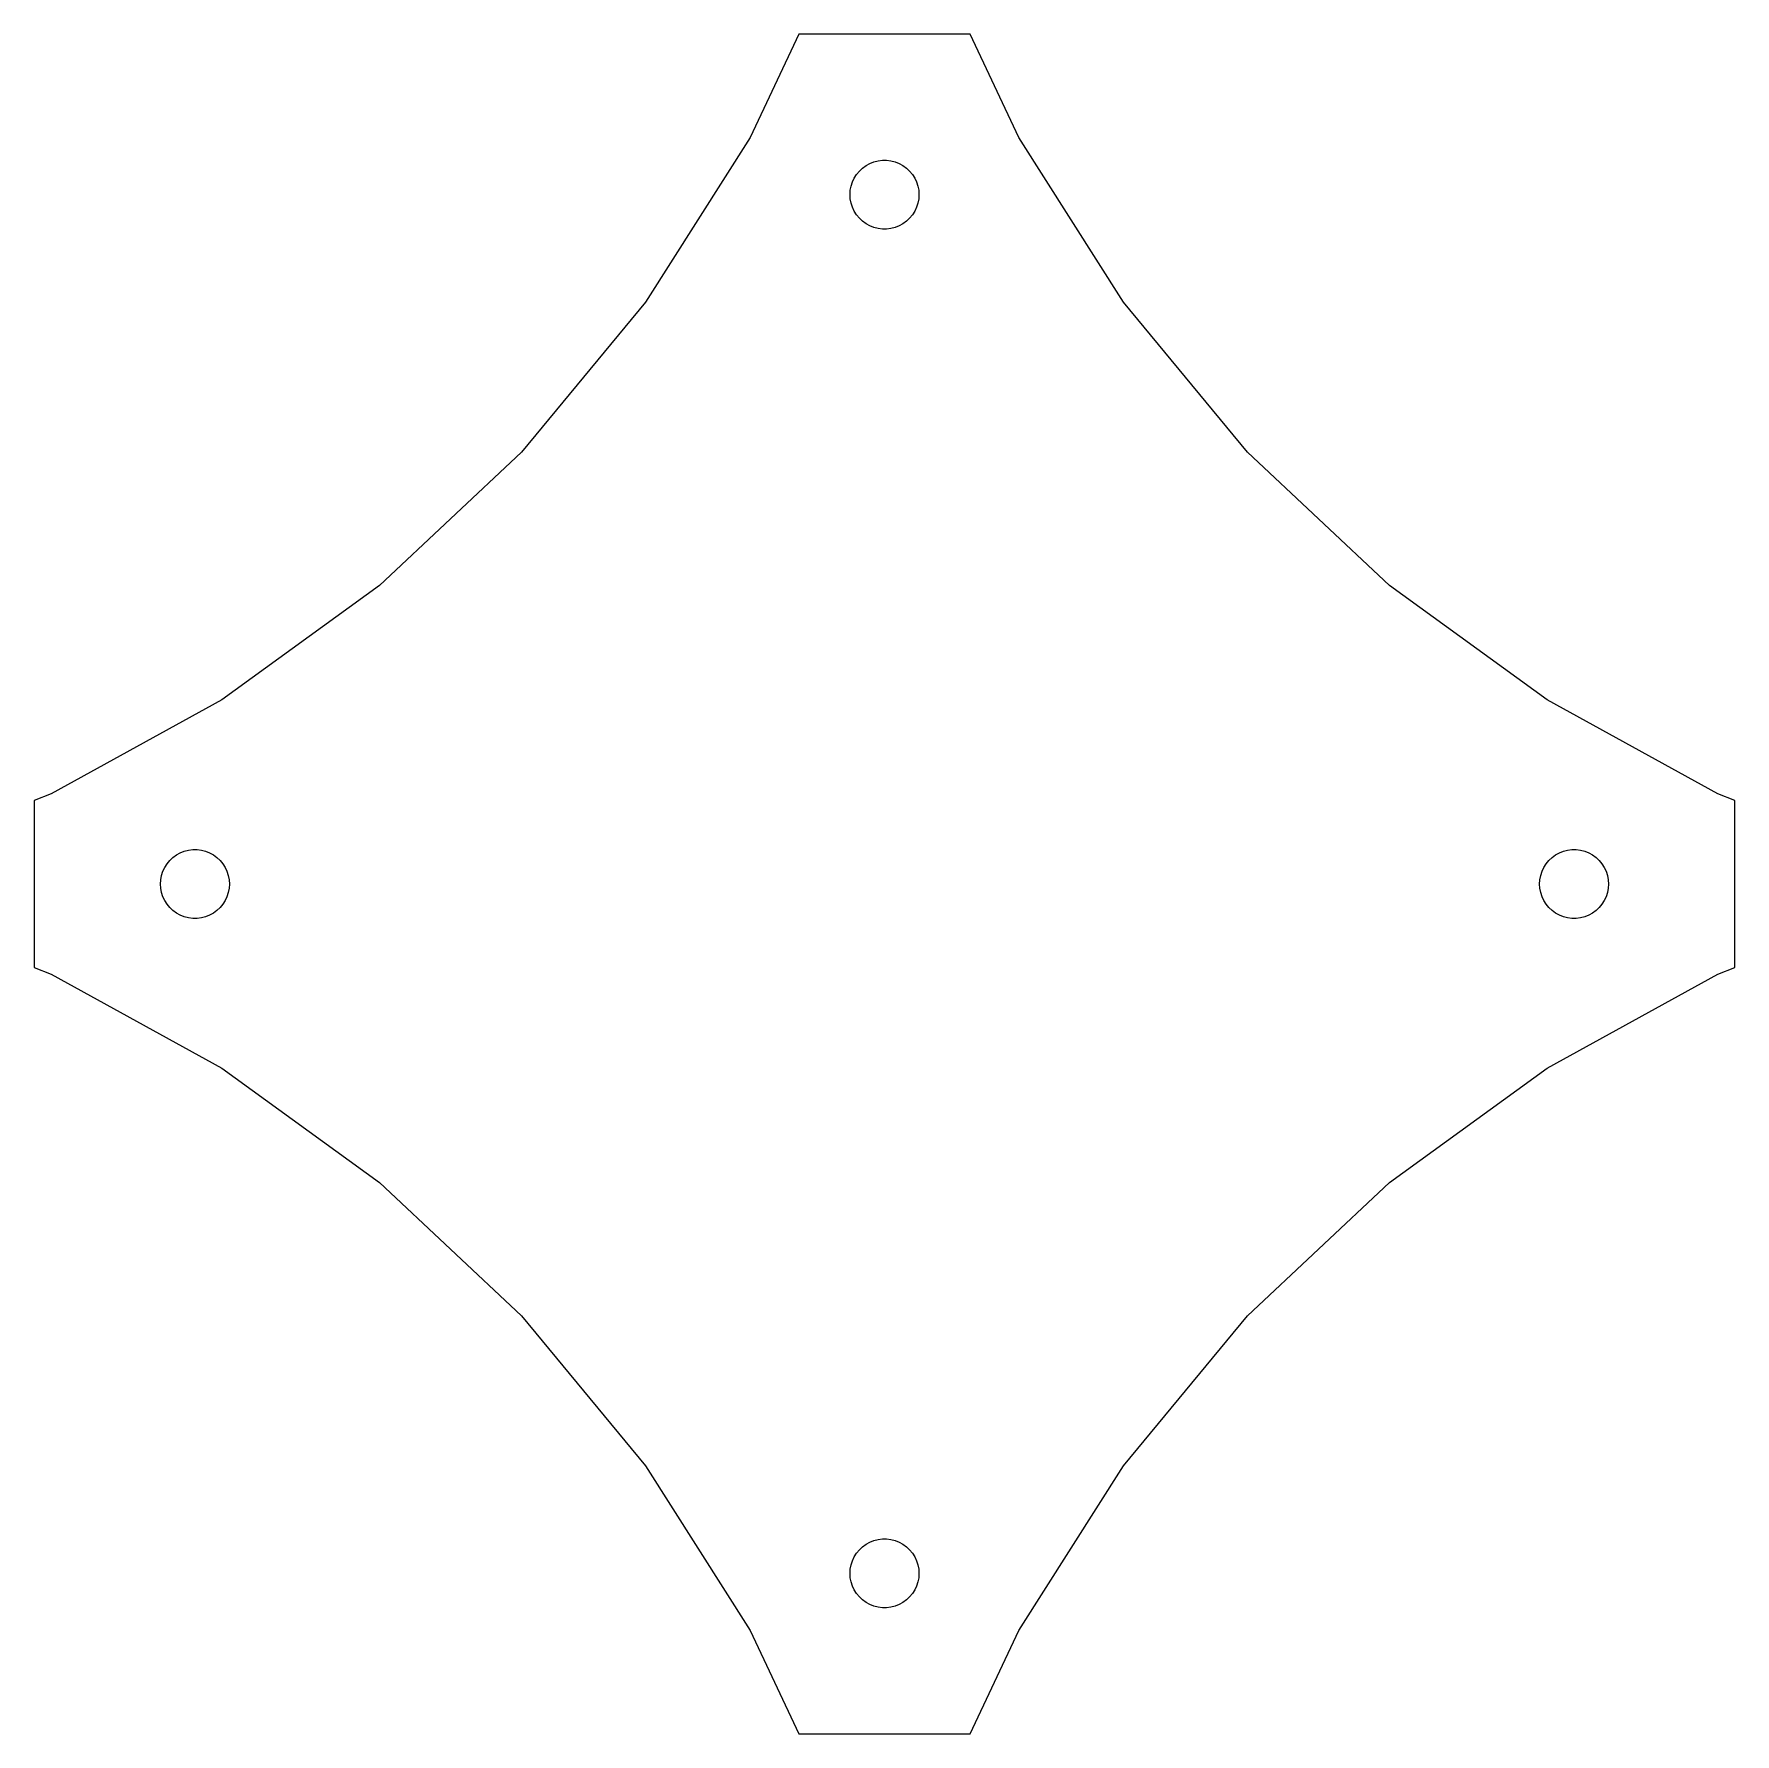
# Model space of a CAD drawing. Header units: metres. Extents: x -37 to 37, y -37 to 37.
import ezdxf

# ---------------------------------------------------------------- set-up
doc = ezdxf.new("R2010")
doc.units = ezdxf.units.M

msp = doc.modelspace()

# ---------------------------------------------------------------- linework, layer by layer
for p, q in [((-3.72775, 36.9901), (-5.84929, 32.4816)), ((3.72775, 36.9901), (-3.72775, 36.9901)), ((5.84929, 32.4816), (3.72775, 36.9901)), ((-5.84929, 32.4816), (-10.3913, 25.3245)), ((10.3913, 25.3245), (5.84929, 32.4816)), ((-1.09344, 31.0268), (-0.956131, 31.1558)), ((-0.956131, 31.1558), (-0.803726, 31.2665)), ((-0.803726, 31.2665), (-0.638657, 31.3572)), ((-0.638657, 31.3572), (-0.463516, 31.4266)), ((-0.463516, 31.4266), (-0.281067, 31.4734)), ((-0.281067, 31.4734), (-0.094177, 31.497)), ((-0.094177, 31.497), (0.094177, 31.497)), ((0.094177, 31.497), (0.281067, 31.4734)), ((0.281067, 31.4734), (0.463516, 31.4266)), ((0.463516, 31.4266), (0.638657, 31.3572)), ((0.638657, 31.3572), (0.803726, 31.2665)), ((0.803726, 31.2665), (0.956131, 31.1558)), ((0.956131, 31.1558), (1.09344, 31.0268)), ((-1.48816, 30.188), (-1.45287, 30.373)), ((-1.45287, 30.373), (-1.39465, 30.5522)), ((-1.39465, 30.5522), (-1.31445, 30.7226)), ((-1.31445, 30.7226), (-1.21352, 30.8817)), ((-1.21352, 30.8817), (-1.09344, 31.0268)), ((1.09344, 31.0268), (1.21352, 30.8817)), ((1.21352, 30.8817), (1.31445, 30.7226)), ((1.31445, 30.7226), (1.39465, 30.5522)), ((1.39465, 30.5522), (1.45287, 30.373)), ((1.45287, 30.373), (1.48816, 30.188)), ((-1.5, 30), (-1.48816, 30.188)), ((-1.48816, 29.812), (-1.5, 30)), ((-1.45287, 29.627), (-1.48816, 29.812)), ((-1.39465, 29.4478), (-1.45287, 29.627)), ((1.45287, 29.627), (1.39465, 29.4478)), ((1.48816, 29.812), (1.45287, 29.627)), ((1.48816, 30.188), (1.5, 30)), ((1.5, 30), (1.48816, 29.812)), ((-1.31445, 29.2774), (-1.39465, 29.4478)), ((-1.21352, 29.1183), (-1.31445, 29.2774)), ((-1.09344, 28.9732), (-1.21352, 29.1183)), ((-0.956131, 28.8442), (-1.09344, 28.9732)), ((1.09344, 28.9732), (0.956131, 28.8442)), ((1.21352, 29.1183), (1.09344, 28.9732)), ((1.31445, 29.2774), (1.21352, 29.1183)), ((1.39465, 29.4478), (1.31445, 29.2774)), ((-0.803726, 28.7335), (-0.956131, 28.8442)), ((-0.638657, 28.6427), (-0.803726, 28.7335)), ((-0.463516, 28.5734), (-0.638657, 28.6427)), ((-0.281067, 28.5266), (-0.463516, 28.5734)), ((-0.094177, 28.503), (-0.281067, 28.5266)), ((0.094177, 28.503), (-0.094177, 28.503)), ((0.281067, 28.5266), (0.094177, 28.503)), ((0.463516, 28.5734), (0.281067, 28.5266)), ((0.638657, 28.6427), (0.463516, 28.5734)), ((0.803726, 28.7335), (0.638657, 28.6427)), ((0.956131, 28.8442), (0.803726, 28.7335)), ((-10.3913, 25.3245), (-15.7946, 18.7931)), ((15.7946, 18.7931), (10.3913, 25.3245)), ((-15.7946, 18.7931), (-21.9739, 12.9903)), ((21.9739, 12.9903), (15.7946, 18.7931)), ((-21.9739, 12.9903), (-28.8317, 8.00786)), ((28.8317, 8.00786), (21.9739, 12.9903)), ((-28.8317, 8.00786), (-36.2599, 3.92416)), ((36.2599, 3.92416), (28.8317, 8.00786)), ((-36.2599, 3.92416), (-37, 3.63113)), ((37, 3.63113), (36.2599, 3.92416)), ((-37, 3.63113), (-37, -3.63113)), ((37, -3.63113), (37, 3.63113)), ((-30.2811, 1.47342), (-30.0942, 1.49704)), ((-30.0942, 1.49704), (-29.9058, 1.49704)), ((-29.9058, 1.49704), (-29.7189, 1.47342)), ((29.7189, 1.47342), (29.9058, 1.49704)), ((29.9058, 1.49704), (30.0942, 1.49704)), ((30.0942, 1.49704), (30.2811, 1.47342)), ((-31.3145, 0.722626), (-31.2135, 0.881668)), ((-31.2135, 0.881668), (-31.0934, 1.02681)), ((-31.0934, 1.02681), (-30.9561, 1.15576)), ((-30.9561, 1.15576), (-30.8037, 1.26648)), ((-30.8037, 1.26648), (-30.6387, 1.35724)), ((-30.6387, 1.35724), (-30.4635, 1.42657)), ((-30.4635, 1.42657), (-30.2811, 1.47342)), ((-29.7189, 1.47342), (-29.5365, 1.42657)), ((-29.5365, 1.42657), (-29.3613, 1.35724)), ((-29.3613, 1.35724), (-29.1963, 1.26648)), ((-29.1963, 1.26648), (-29.0439, 1.15576)), ((-29.0439, 1.15576), (-28.9065, 1.02681)), ((-28.9065, 1.02681), (-28.7865, 0.881668)), ((-28.7865, 0.881668), (-28.6855, 0.722626)), ((28.6855, 0.722626), (28.7865, 0.881668)), ((28.7865, 0.881668), (28.9065, 1.02681)), ((28.9065, 1.02681), (29.0439, 1.15576)), ((29.0439, 1.15576), (29.1963, 1.26648)), ((29.1963, 1.26648), (29.3613, 1.35724)), ((29.3613, 1.35724), (29.5365, 1.42657)), ((29.5365, 1.42657), (29.7189, 1.47342)), ((30.2811, 1.47342), (30.4635, 1.42657)), ((30.4635, 1.42657), (30.6387, 1.35724)), ((30.6387, 1.35724), (30.8037, 1.26648)), ((30.8037, 1.26648), (30.9561, 1.15576)), ((30.9561, 1.15576), (31.0934, 1.02681)), ((31.0934, 1.02681), (31.2135, 0.881668)), ((31.2135, 0.881668), (31.3145, 0.722626)), ((-31.5, 0), (-31.4882, 0.187988)), ((-31.4882, -0.187988), (-31.5, 0)), ((-31.4882, 0.187988), (-31.4529, 0.373032)), ((-31.4529, 0.373032), (-31.3947, 0.552185)), ((-31.3947, 0.552185), (-31.3145, 0.722626)), ((-28.6855, 0.722626), (-28.6053, 0.552185)), ((-28.6053, 0.552185), (-28.5471, 0.373032)), ((-28.5471, 0.373032), (-28.5118, 0.187988)), ((-28.5118, 0.187988), (-28.5, 0)), ((-28.5, 0), (-28.5118, -0.187988)), ((28.5, 0), (28.5118, 0.187988)), ((28.5118, -0.187988), (28.5, 0)), ((28.5118, 0.187988), (28.5471, 0.373032)), ((28.5471, 0.373032), (28.6053, 0.552185)), ((28.6053, 0.552185), (28.6855, 0.722626)), ((31.3145, 0.722626), (31.3947, 0.552185)), ((31.3947, 0.552185), (31.4529, 0.373032)), ((31.4529, 0.373032), (31.4882, 0.187988)), ((31.4882, 0.187988), (31.5, 0)), ((31.5, 0), (31.4882, -0.187988)), ((-31.4529, -0.373032), (-31.4882, -0.187988)), ((-31.3947, -0.552185), (-31.4529, -0.373032)), ((-31.3145, -0.722626), (-31.3947, -0.552185)), ((-31.2135, -0.881668), (-31.3145, -0.722626)), ((-28.6855, -0.722626), (-28.7865, -0.881668)), ((-28.6053, -0.552185), (-28.6855, -0.722626)), ((-28.5471, -0.373032), (-28.6053, -0.552185)), ((-28.5118, -0.187988), (-28.5471, -0.373032)), ((28.5471, -0.373032), (28.5118, -0.187988)), ((28.6053, -0.552185), (28.5471, -0.373032)), ((28.6855, -0.722626), (28.6053, -0.552185)), ((28.7865, -0.881668), (28.6855, -0.722626)), ((31.3145, -0.722626), (31.2135, -0.881668)), ((31.3947, -0.552185), (31.3145, -0.722626)), ((31.4529, -0.373032), (31.3947, -0.552185)), ((31.4882, -0.187988), (31.4529, -0.373032)), ((-31.0934, -1.02681), (-31.2135, -0.881668)), ((-30.9561, -1.15576), (-31.0934, -1.02681)), ((-30.8037, -1.26648), (-30.9561, -1.15576)), ((-30.6387, -1.35724), (-30.8037, -1.26648)), ((-30.4635, -1.42657), (-30.6387, -1.35724)), ((-30.2811, -1.47342), (-30.4635, -1.42657)), ((-30.0942, -1.49704), (-30.2811, -1.47342)), ((-29.7189, -1.47342), (-29.9058, -1.49704)), ((-29.5365, -1.42657), (-29.7189, -1.47342)), ((-29.3613, -1.35724), (-29.5365, -1.42657)), ((-29.1963, -1.26648), (-29.3613, -1.35724)), ((-29.0439, -1.15576), (-29.1963, -1.26648)), ((-28.9065, -1.02681), (-29.0439, -1.15576)), ((-28.7865, -0.881668), (-28.9065, -1.02681)), ((28.9065, -1.02681), (28.7865, -0.881668)), ((29.0439, -1.15576), (28.9065, -1.02681)), ((29.1963, -1.26648), (29.0439, -1.15576)), ((29.3613, -1.35724), (29.1963, -1.26648)), ((29.5365, -1.42657), (29.3613, -1.35724)), ((29.7189, -1.47342), (29.5365, -1.42657)), ((29.9058, -1.49704), (29.7189, -1.47342)), ((30.2811, -1.47342), (30.0942, -1.49704)), ((30.4635, -1.42657), (30.2811, -1.47342)), ((30.6387, -1.35724), (30.4635, -1.42657)), ((30.8037, -1.26648), (30.6387, -1.35724)), ((30.9561, -1.15576), (30.8037, -1.26648)), ((31.0934, -1.02681), (30.9561, -1.15576)), ((31.2135, -0.881668), (31.0934, -1.02681)), ((-29.9058, -1.49704), (-30.0942, -1.49704)), ((30.0942, -1.49704), (29.9058, -1.49704)), ((-37, -3.63113), (-36.2599, -3.92416)), ((36.2599, -3.92416), (37, -3.63113)), ((-36.2599, -3.92416), (-28.8317, -8.00786)), ((28.8317, -8.00786), (36.2599, -3.92416)), ((-28.8317, -8.00786), (-21.9739, -12.9903)), ((21.9739, -12.9903), (28.8317, -8.00786)), ((-21.9739, -12.9903), (-15.7946, -18.7931)), ((15.7946, -18.7931), (21.9739, -12.9903)), ((-15.7946, -18.7931), (-10.3913, -25.3245)), ((10.3913, -25.3245), (15.7946, -18.7931)), ((-10.3913, -25.3245), (-5.84929, -32.4816)), ((5.84929, -32.4816), (10.3913, -25.3245)), ((-1.09344, -28.9732), (-0.956131, -28.8442)), ((-0.956131, -28.8442), (-0.803726, -28.7335)), ((-0.803726, -28.7335), (-0.638657, -28.6427)), ((-0.638657, -28.6427), (-0.463516, -28.5734)), ((-0.463516, -28.5734), (-0.281067, -28.5266)), ((-0.281067, -28.5266), (-0.094177, -28.503)), ((-0.094177, -28.503), (0.094177, -28.503)), ((0.094177, -28.503), (0.281067, -28.5266)), ((0.281067, -28.5266), (0.463516, -28.5734)), ((0.463516, -28.5734), (0.638657, -28.6427)), ((0.638657, -28.6427), (0.803726, -28.7335)), ((0.803726, -28.7335), (0.956131, -28.8442)), ((0.956131, -28.8442), (1.09344, -28.9732)), ((-1.45287, -29.627), (-1.39465, -29.4478)), ((-1.39465, -29.4478), (-1.31445, -29.2774)), ((-1.31445, -29.2774), (-1.21352, -29.1183)), ((-1.21352, -29.1183), (-1.09344, -28.9732)), ((1.09344, -28.9732), (1.21352, -29.1183)), ((1.21352, -29.1183), (1.31445, -29.2774)), ((1.31445, -29.2774), (1.39465, -29.4478)), ((1.39465, -29.4478), (1.45287, -29.627)), ((-1.5, -30), (-1.48816, -29.812)), ((-1.48816, -30.188), (-1.5, -30)), ((-1.48816, -29.812), (-1.45287, -29.627)), ((-1.45287, -30.373), (-1.48816, -30.188)), ((1.45287, -29.627), (1.48816, -29.812)), ((1.48816, -30.188), (1.45287, -30.373)), ((1.48816, -29.812), (1.5, -30)), ((1.5, -30), (1.48816, -30.188)), ((-1.39465, -30.5522), (-1.45287, -30.373)), ((-1.31445, -30.7226), (-1.39465, -30.5522)), ((-1.21352, -30.8817), (-1.31445, -30.7226)), ((-1.09344, -31.0268), (-1.21352, -30.8817)), ((-0.956131, -31.1558), (-1.09344, -31.0268)), ((1.09344, -31.0268), (0.956131, -31.1558)), ((1.21352, -30.8817), (1.09344, -31.0268)), ((1.31445, -30.7226), (1.21352, -30.8817)), ((1.39465, -30.5522), (1.31445, -30.7226)), ((1.45287, -30.373), (1.39465, -30.5522)), ((-0.803726, -31.2665), (-0.956131, -31.1558)), ((-0.638657, -31.3572), (-0.803726, -31.2665)), ((-0.463516, -31.4266), (-0.638657, -31.3572)), ((-0.281067, -31.4734), (-0.463516, -31.4266)), ((-0.094177, -31.497), (-0.281067, -31.4734)), ((0.094177, -31.497), (-0.094177, -31.497)), ((0.281067, -31.4734), (0.094177, -31.497)), ((0.463516, -31.4266), (0.281067, -31.4734)), ((0.638657, -31.3572), (0.463516, -31.4266)), ((0.803726, -31.2665), (0.638657, -31.3572)), ((0.956131, -31.1558), (0.803726, -31.2665)), ((-5.84929, -32.4816), (-3.72775, -36.9901)), ((3.72775, -36.9901), (5.84929, -32.4816)), ((-3.72775, -36.9901), (3.72775, -36.9901))]:
    msp.add_line(p, q)

doc.saveas('drawing.dxf')
